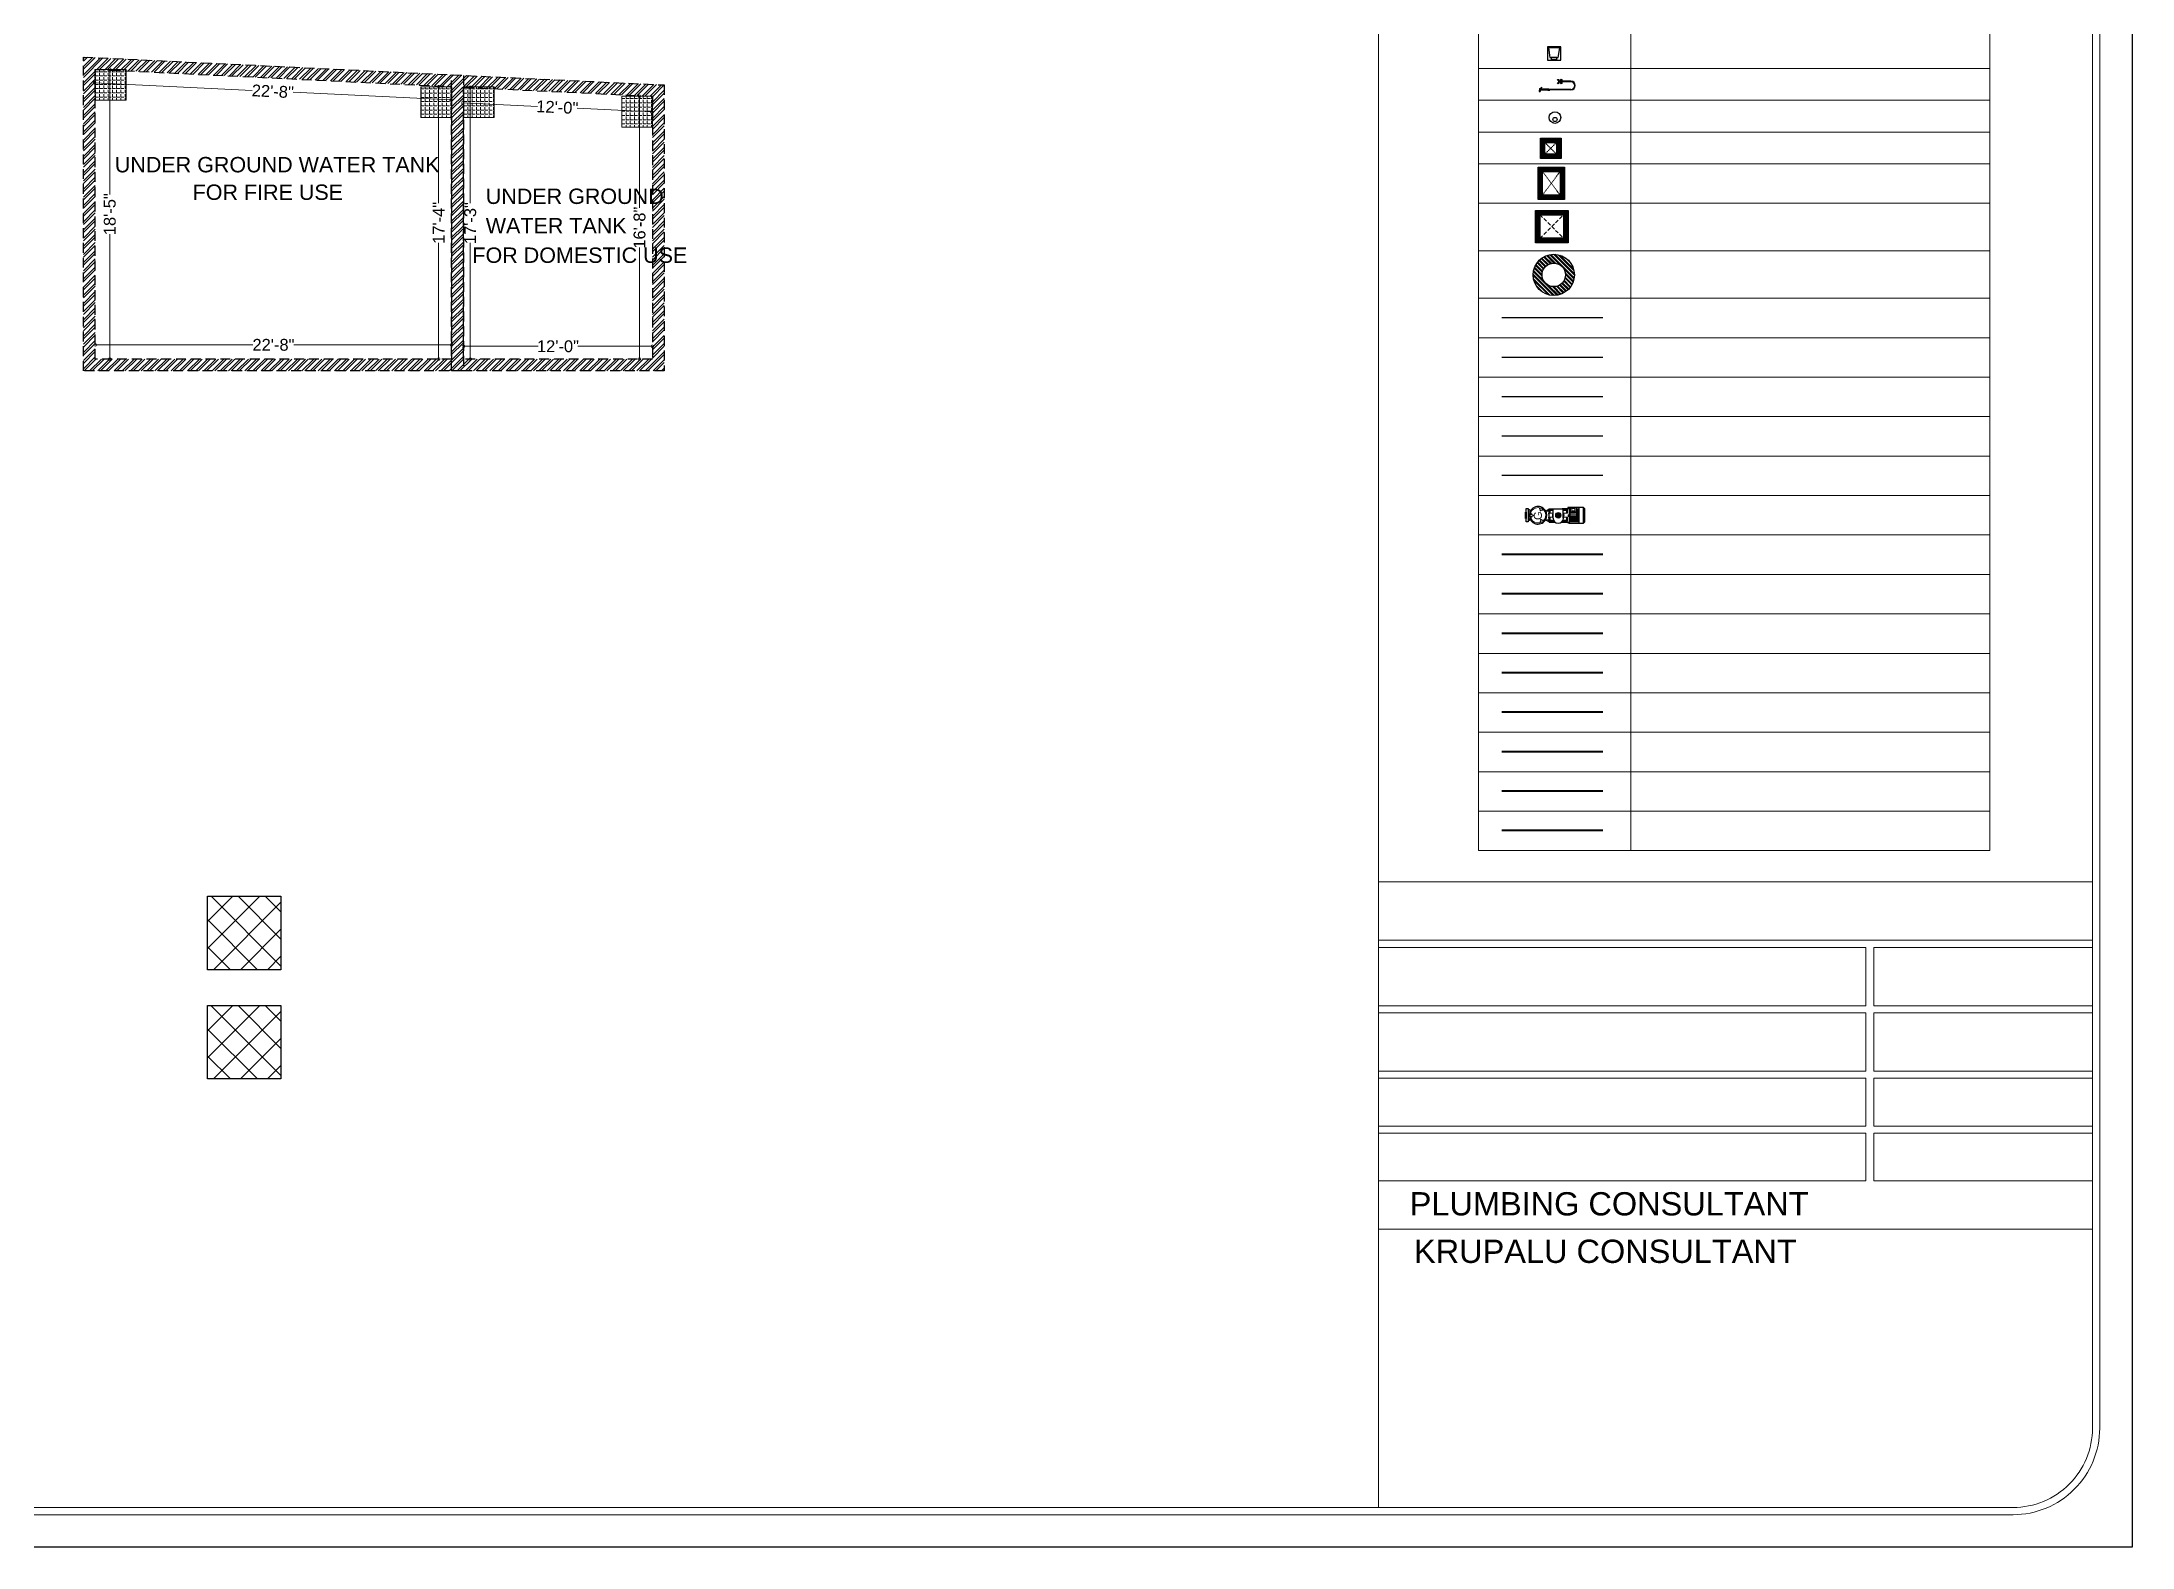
# Model space of a CAD drawing. Header units: inches. Extents: x 1807 to 67852, y 1160 to 20242.
# Drawn here: x 6491 to 8084, y 7793 to 8940 of the extents above; entities that cross this region are included whole.
import ezdxf
from ezdxf.enums import TextEntityAlignment as Align

# ---------------------------------------------------------------- set-up
doc = ezdxf.new("R2010")
doc.units = ezdxf.units.IN
doc.header["$MEASUREMENT"] = 0
doc.header["$PDMODE"] = 35
doc.linetypes.add('DASHED2', pattern=[0.375, 0.25, -0.125])
doc.layers.get('0').update_dxf_attribs({"lineweight": 20})
for name, color, linetype, lineweight in [('0.75 WATER', 192, 'Continuous', 40), ('06DIM', 194, 'Continuous', 15), ('1 WATER', 44, 'Continuous', 40), ('1.5 WATER PIPE', 224, 'Continuous', 40), ('12 R.C.C.', 146, 'FENCELINE1', 30), ('18 R.C.C.', 98, 'FENCELINE1', 30), ('2 WATER PIPE', 225, 'Continuous', 40), ('2.5 WATER PIPE', 4, 'Continuous', 40), ('3 WATER PIPE', 3, 'Continuous', 40), ('4 R.C.C.', 6, 'FENCELINE1', 30), ('4 upvc pip', 5, 'Continuous', 30), ('4WATER PIPE', 36, 'Continuous', 40), ('9 R.C.C.', 15, 'FENCELINE1', 30), ('A-HATCH', 252, 'Continuous', 13), ('Bathing', 3, 'Continuous', 30), ('COLD WATER', 4, 'Continuous', 30), ('DOTTED LINE', 1, 'DASHED2', 30), ('Dummy wall', 8, 'Continuous', 18), ('HATCH', 8, 'Continuous', 0), ('HOT LINE', 1, 'Continuous', 30), ('LEGEND', 7, 'Continuous', 15), ('M.H.', 1, 'Continuous', 30), ('SUNK', 216, 'Continuous', 30), ('SUNK HTACH', 165, 'Continuous', 15), ('WALLS', 7, 'Continuous', 20)]:
    doc.layers.add(name, color=color, linetype=linetype, lineweight=lineweight)
doc.layers.add('1.75', color=106, linetype='Continuous', lineweight=40, true_color=0x006b19)
doc.layers.add('6 R.C.C.', color=56, linetype='FENCELINE1', lineweight=30, true_color=0x707000)
doc.styles.add('Krupalu', font='arial.ttf', dxfattribs={"height": 8})
doc.styles.add('Krupalu 1', font='arial.ttf')
doc.linetypes.add('FENCELINE1', pattern='A,0.25,-0.1,[133,ltypeshp.shx,S=0.1,R=0,X=-0.1,Y=0],-0.1,1', length=1.45)
doc.dimstyles.new('Krupalu', dxfattribs={"dimtxt": 4, "dimasz": 4, "dimexe": 0, "dimexo": 0, "dimgap": 0.09, "dimtad": 0, "dimtoh": 1, "dimdec": 0, "dimzin": 3, "dimdsep": 46, "dimlunit": 4, "dimtxsty": 'Krupalu', "dimblk": 'DOTSMALL', "dimcen": 0, "dimse1": 1, "dimse2": 1, "dimclrd": 256, "dimclre": 256, "dimclrt": 7, "dimadec": 0, "dimazin": 0, "dimtfac": 1, "dimtdec": 0, "dimtofl": 0, "dimtmove": 1, "dimatfit": 0, "dimldrblk": 'OPEN90', "dimfxl": 1, "dimtolj": 1, "dimtzin": 0, "dimlwd": -1, "dimarcsym": 0})

# ---------------------------------------------------------------- blocks, each defined once
blk = doc.blocks.new('MMKKJ')
at = {"layer": 'Bathing'}
for centre, radius in [((30550.07, -6434.31), 1.69), ((30550.07, -6434.87), 0.608)]:
    blk.add_circle(centre, radius, dxfattribs=at)
blk = doc.blocks.new('SDHGFH')
at = {"layer": 'HATCH'}
h = blk.add_hatch(dxfattribs=at)
h.set_pattern_fill('ANSI32', color=256, scale=4, style=0)
h.paths.add_polyline_path([(60723, -3901.4), (60702, -3901.4), (60702, -3922.4), (60723, -3922.4)])
h.paths.add_polyline_path([(60718.5, -3905.9), (60718.5, -3917.9), (60706.5, -3917.9), (60706.5, -3905.9)], flags=16)
at = {"layer": 'HATCH', "linetype": 'DASHED2'}
for p, q in [((60718.5, -3917.9), (60706.5, -3905.9)), ((60706.5, -3917.9), (60718.5, -3905.9))]:
    blk.add_line(p, q, dxfattribs=at)
at = {"layer": 'M.H.'}
for points in [[(60702, -3901.4), (60723, -3901.4), (60723, -3922.4), (60702, -3922.4)], [(60706.5, -3905.9), (60718.5, -3905.9), (60718.5, -3917.9), (60706.5, -3917.9)]]:
    blk.add_lwpolyline(points, close=True, dxfattribs=at)
blk = doc.blocks.new('fuy')
at = {"layer": 'COLD WATER'}
blk.add_hatch(color=256, dxfattribs=at).paths.add_polyline_path([(11218.8, 91113.8, 1), (11218.8, 91116.3, 1)])
for p, q in [((11219.4, 91131.3), (11217.2, 91131.3)), ((11216.6, 91121.3), (11215.5, 91119.5)), ((11216.7, 91128.9), (11215.8, 91130.1)), ((11220.8, 91121.2), (11222.1, 91119.5)), ((11221, 91128.9), (11221.8, 91130.1)), ((11215.3, 91119.5), (11215.3, 91116.5)), ((11215.3, 91119.5), (11222.1, 91119.5)), ((11215.3, 91113.5), (11215.3, 91109.5)), ((11222.1, 91119.5), (11222.1, 91113)), ((11222.1, 91109.5), (11222.1, 91113)), ((11214.7, 91102.6), (11214.7, 91104.5)), ((11214.7, 91104.5), (11222.9, 91104.5)), ((11222.9, 91102.6), (11214.7, 91102.6)), ((11222.9, 91104.5), (11222.9, 91102.6))]:
    blk.add_line(p, q, dxfattribs=at)
for points in [[(11222.2, 91131), (11222.2, 91130.1), (11215.5, 91130.1), (11215.5, 91131)], [(11217.2, 91131), (11217.2, 91131.3), (11220.4, 91131.3), (11220.4, 91131)]]:
    blk.add_lwpolyline(points, close=True, dxfattribs=at)
for points in [[(11214.9, 91109.5), (11214.9, 91110.1), (11215.3, 91110.1)], [(11222.7, 91109.5), (11222.7, 91110.2), (11222.1, 91110.2)], [(11222.9, 91102.6), (11222.2, 91101.8), (11215.4, 91101.8), (11214.7, 91102.6)], [(11222.7, 91104.5), (11222.7, 91109.5), (11214.9, 91109.5), (11214.9, 91104.5)]]:
    blk.add_lwpolyline(points, dxfattribs=at)
blk.add_circle((11218.8, 91115), 1.22, dxfattribs=at)
for start, end in [(163.622, 16.378), (16.378, 163.622)]:
    blk.add_arc((11218.8, 91125.1), 4.4, start, end, dxfattribs=at)
at = {"layer": 'HATCH'}
for p, q in [((11216.6, 91119.8), (11216.6, 91121.3)), ((11217.1, 91129.1), (11217.1, 91130.1)), ((11218.8, 91130.1), (11218.8, 91129.2)), ((11220.6, 91130.1), (11220.6, 91129.1)), ((11220.8, 91119.8), (11220.8, 91121.2)), ((11215.9, 91119.5), (11215.9, 91117.2)), ((11216.4, 91119), (11215.9, 91119.5)), ((11215.9, 91112.9), (11215.9, 91110.4)), ((11216.4, 91110.9), (11215.9, 91110.4)), ((11215.9, 91110.4), (11217.9, 91110.4)), ((11216.4, 91117.4), (11216.4, 91119)), ((11216.4, 91119), (11217.9, 91119)), ((11216.4, 91112.6), (11216.4, 91110.9)), ((11216.4, 91110.9), (11217.9, 91110.9)), ((11217.9, 91119.5), (11217.9, 91117.8)), ((11217.9, 91110.4), (11217.9, 91112.3)), ((11219.8, 91119.5), (11219.8, 91117.8)), ((11221.2, 91119), (11219.8, 91119)), ((11219.8, 91110.4), (11219.8, 91112.3)), ((11221.2, 91110.9), (11219.8, 91110.9)), ((11221.7, 91110.4), (11219.8, 91110.4)), ((11221.2, 91119), (11221.7, 91119.5)), ((11221.2, 91117.6), (11221.2, 91119)), ((11221.2, 91112.5), (11221.2, 91110.9)), ((11221.2, 91110.9), (11221.7, 91110.4)), ((11221.7, 91112.5), (11221.7, 91110.4)), ((11215.5, 91109.5), (11215.5, 91104.5)), ((11216, 91109.5), (11216, 91104.5)), ((11216.5, 91109.5), (11216.5, 91104.5)), ((11217, 91109.5), (11217, 91104.5)), ((11217.5, 91109.5), (11217.5, 91104.5)), ((11218, 91109.5), (11218, 91104.5)), ((11218.5, 91109.5), (11218.5, 91104.5)), ((11219, 91109.5), (11219, 91109)), ((11219, 91105.8), (11219, 91104.5)), ((11219.3, 91109), (11219.3, 91105.8)), ((11219.5, 91109.5), (11219.5, 91109)), ((11219.5, 91105.8), (11219.5, 91104.5)), ((11220, 91109.5), (11220, 91109)), ((11220.6, 91108.4), (11220, 91108.5)), ((11220.6, 91106.5), (11220, 91106.5)), ((11220, 91105.8), (11220, 91104.5)), ((11220.5, 91109.5), (11220.5, 91109)), ((11220.5, 91105.8), (11220.5, 91104.5)), ((11221, 91109.5), (11221, 91109)), ((11221, 91105.8), (11221, 91104.5)), ((11221.5, 91109.5), (11221.5, 91109)), ((11221.5, 91105.8), (11221.5, 91104.5)), ((11222, 91109.5), (11222, 91109)), ((11222, 91105.8), (11222, 91104.5))]:
    blk.add_line(p, q, dxfattribs=at)
for points in [[(11215.4, 91123.9, -0.312452), (11215.4, 91124, -0.02483), (11215.5, 91124.1, -0.312452), (11215.6, 91124, 0.242394), (11216.6, 91123.8, -0.312452), (11216.7, 91123.7, -0.02483), (11216.7, 91123.7, -0.312452), (11216.7, 91123.6, 0.242394), (11216.4, 91122.5, -0.312452), (11216.4, 91122.4, -0.02483), (11216.3, 91122.4, -0.312452), (11216.3, 91122.4, 0.242394), (11215.2, 91122.7, -0.312452), (11215.1, 91122.7, -0.02483), (11215.1, 91122.8, -0.312452), (11215.1, 91122.9, 0.242394)], [(11219.6, 91128.6, -0.312452), (11219.6, 91128.6, -0.02483), (11219.6, 91128.5, -0.312452), (11219.6, 91128.4, 0.242394), (11218.8, 91127.6, -0.312452), (11218.7, 91127.6, -0.02483), (11218.6, 91127.6, -0.312452), (11218.6, 91127.6, 0.242394), (11217.8, 91128.4, -0.312452), (11217.8, 91128.5, -0.02483), (11217.8, 91128.6, -0.312452), (11217.8, 91128.6, 0.242394), (11218.6, 91129.4, -0.312452), (11218.7, 91129.4, -0.02483), (11218.7, 91129.4, -0.312452), (11218.8, 91129.4, 0.242394)], [(11221.5, 91122.7, -0.312452), (11221.4, 91122.7, -0.02483), (11221.4, 91122.7, -0.312452), (11221.3, 91122.8, 0.242394), (11221.1, 91123.9, -0.312452), (11221, 91123.9, -0.02483), (11221.1, 91124, -0.312452), (11221.2, 91124, 0.242394), (11222.2, 91124.3, -0.312452), (11222.3, 91124.3, -0.02483), (11222.4, 91124.3, -0.312452), (11222.4, 91124.2, 0.242394), (11222.7, 91123.1, -0.312452), (11222.7, 91123.1, -0.02483), (11222.7, 91123, -0.312452), (11222.6, 91123, 0.242394)]]:
    blk.add_lwpolyline(points, format="xyb", close=True, dxfattribs=at)
for points in [[(11216.6, 91119.5), (11216.6, 91119.8), (11216, 91119.8), (11216, 91119.5)], [(11217.9, 91119.5), (11217.9, 91119.8), (11217.3, 91119.8), (11217.3, 91119.5)], [(11219.9, 91119.5), (11219.9, 91119.8), (11219.3, 91119.8), (11219.3, 91119.5)], [(11220.8, 91119.5), (11220.8, 91119.8), (11221.4, 91119.8), (11221.4, 91119.5)], [(11222.7, 91109), (11222.7, 91105.8), (11218.5, 91105.8), (11218.5, 91109)], [(11222.2, 91108.2), (11222.2, 91106.7), (11221.1, 91106.7), (11221.1, 91108.2)]]:
    blk.add_lwpolyline(points, close=True, dxfattribs=at)
for points in [[(11219.1, 91109.5), (11219.1, 91110.1), (11218.2, 91110.1), (11218.2, 91109.5)], [(11221.7, 91119.5), (11221.7, 91117.6)], [(11220.9, 91108.8), (11220.4, 91108.8), (11220, 91108.5), (11220, 91106.5), (11220.3, 91106.1), (11220.9, 91106.1)], [(11222.7, 91108.4), (11222.2, 91108.8), (11220.9, 91108.8), (11220.6, 91108.4), (11220.6, 91106.5), (11220.9, 91106.1), (11222.3, 91106.1), (11222.7, 91106.5)]]:
    blk.add_lwpolyline(points, dxfattribs=at)
at = {"layer": 'HATCH', "ltscale": 0.5}
blk.add_circle((11218.8, 91115), 1.42, dxfattribs=at)
at = {"layer": 'HATCH'}
for centre, radius, start, end in [((11218.8, 91125.1), 3.84, 98.3877, 206.3338), ((11218.8, 91125.1), 3.84, 218.9714, 326.3338), ((11218.8, 91125.1), 3.84, 18.8429, 85.7501), ((11218.8, 91125.1), 3.84, 338.9714, 18.8429), ((11218.8, 91115), 2.88, 63.9382, 116.0618), ((11218.8, 91115), 2.88, 243.9382, 296.0618)]:
    blk.add_arc(centre, radius, start, end, dxfattribs=at)
at = {"layer": 'HOT LINE'}
for p, q in [((11217.4, 91117.6), (11221.8, 91117.6)), ((11217.4, 91112.5), (11221.8, 91112.5)), ((11221.8, 91112.5), (11221.8, 91117.6))]:
    blk.add_line(p, q, dxfattribs=at)
blk.add_arc((11217.4, 91115), 2.58, 90, 270, dxfattribs=at)
at = {"layer": 'LEGEND', "style": 'Krupalu 1'}
blk.add_text('G', height=4, dxfattribs=at).set_placement((11218.6, 91123.2), align=Align.CENTER)
blk = doc.blocks.new('GDFHJHUKU')
at = {"layer": 'HATCH'}
h = blk.add_hatch(dxfattribs=at)
h.set_pattern_fill('ANSI32', color=256, scale=4, style=0)
h.paths.add_polyline_path([(60715.7, -3842.5), (60688.7, -3842.5), (60688.7, -3875.5), (60715.7, -3875.5)])
h.paths.add_polyline_path([(60711.2, -3871), (60693.2, -3871), (60693.2, -3847), (60711.2, -3847)], flags=16)
at = {"layer": 'HATCH', "linetype": 'DASHED2', "ltscale": 3}
for p, q in [((60693.2, -3847), (60711.2, -3871)), ((60693.2, -3871), (60711.2, -3847))]:
    blk.add_line(p, q, dxfattribs=at)
at = {"layer": 'M.H.'}
for points in [[(60688.7, -3842.5), (60715.7, -3842.5), (60715.7, -3875.5), (60688.7, -3875.5)], [(60693.2, -3847), (60711.2, -3847), (60711.2, -3871), (60693.2, -3871)]]:
    blk.add_lwpolyline(points, close=True, dxfattribs=at)
blk = doc.blocks.new('ASDFDSF')
at = {"layer": 'HATCH'}
h = blk.add_hatch(dxfattribs=at)
h.set_pattern_fill('ANSI32', color=256, scale=4, style=0)
h.paths.add_polyline_path([(60739.9, -3794.5), (60706.9, -3794.5), (60706.9, -3827.5), (60739.9, -3827.5)])
h.paths.add_polyline_path([(60735.4, -3799), (60735.4, -3823), (60711.4, -3823), (60711.4, -3799)], flags=16)
at = {"layer": 'HATCH', "linetype": 'DASHED2', "ltscale": 15}
for p, q in [((60711.4, -3799), (60735.4, -3823)), ((60711.4, -3823), (60735.4, -3799))]:
    blk.add_line(p, q, dxfattribs=at)
at = {"layer": 'M.H.'}
for points in [[(60706.9, -3794.5), (60739.9, -3794.5), (60739.9, -3827.5), (60706.9, -3827.5)], [(60711.4, -3799), (60735.4, -3799), (60735.4, -3823), (60711.4, -3823)]]:
    blk.add_lwpolyline(points, close=True, dxfattribs=at)
blk = doc.blocks.new('DFGHERA')
at = {"layer": 'HATCH'}
h = blk.add_hatch(dxfattribs=at)
h.set_pattern_fill('ANSI32', color=256, scale=8, angle=90, style=0)
h.paths.add_polyline_path([(60596.9, -3942.1, 1), (60638.9, -3942.1, 1)])
h.paths.add_polyline_path([(60629.9, -3942.1, 1), (60605.9, -3942.1, 1)], flags=16)
at = {"layer": 'M.H.'}
for radius in [21, 12]:
    blk.add_circle((60617.9, -3942.1), radius, dxfattribs=at)
blk = doc.blocks.new('JGHVB')
at = {"layer": 'Bathing'}
for p, q in [((30486.14, -6376.03), (30485.23, -6375.86)), ((30486.21, -6375.68), (30485.3, -6375.51)), ((30485.7, -6377.86), (30485.7, -6375.95)), ((30486.05, -6376.67), (30485.71, -6376.67)), ((30486.05, -6377.86), (30486.05, -6376.02)), ((30486.2, -6375.99), (30486.67, -6376.47)), ((30486.24, -6375.83), (30486.73, -6376.41)), ((30486.05, -6377.86), (30485.7, -6377.86)), ((30485.7, -6378.67), (30485.7, -6377.9)), ((30486.05, -6377.9), (30485.7, -6377.9)), ((30485.72, -6377.9), (30485.72, -6377.86)), ((30486, -6378.87), (30485.74, -6378.87)), ((30485.74, -6378.87), (30485.74, -6379.27)), ((30486, -6379.27), (30485.74, -6379.27)), ((30485.78, -6386.66, -7.68), (30485.78, -6379.27)), ((30485.98, -6386.66, -7.68), (30485.98, -6379.27)), ((30486, -6378.87), (30486, -6379.27)), ((30486.03, -6377.9), (30486.03, -6377.86)), ((30486.05, -6378.67), (30486.05, -6377.9)), ((30488.47, -6382.84), (30488.25, -6383.06)), ((30488.26, -6382.37), (30488.47, -6382.59)), ((30488.39, -6382.23), (30488.61, -6382.45)), ((30488.61, -6382.98), (30488.39, -6383.2)), ((30488.52, -6383.31), (30488.52, -6383.57)), ((30488.52, -6383.31), (30488.61, -6383.31)), ((30488.52, -6383.57), (30488.69, -6383.57, 0)), ((30488.61, -6382.98), (30488.61, -6383.48)), ((30488.87, -6383.48), (30488.61, -6383.48)), ((30488.64, -6386.66, -3.21), (30488.64, -6383.57, 0)), ((30488.64, -6386.66, -3.21), (30488.64, -6383.57, 0)), ((30488.64, -6386.66, -3.8), (30488.64, -6383.61, -0.62)), ((30488.95, -6383.57), (30488.69, -6383.57, 0)), ((30488.84, -6386.66, -3.21), (30488.84, -6383.57, 0)), ((30488.84, -6386.66, -3.21), (30488.84, -6383.57, 0)), ((30488.84, -6386.66, -3.8), (30488.84, -6383.61, -0.62)), ((30489.08, -6382.23), (30488.86, -6382.45)), ((30488.87, -6382.98), (30489.08, -6383.2)), ((30488.87, -6382.98), (30488.87, -6383.48)), ((30488.95, -6383.31), (30488.87, -6383.31)), ((30488.95, -6383.31), (30488.95, -6383.57)), ((30489.22, -6382.37), (30489, -6382.59)), ((30489, -6382.84), (30489.22, -6383.06))]:
    blk.add_line(p, q, dxfattribs=at)
for centre, radius in [((30488.19, -6382.17), 0.212), ((30488.19, -6383.26), 0.212), ((30488.74, -6382.72), 0.295), ((30488.74, -6382.72), 0.197), ((30489.28, -6382.17), 0.212), ((30489.29, -6383.26), 0.212)]:
    blk.add_circle(centre, radius, dxfattribs=at)
for centre, radius, start, end in [((30486.71, -6376.45), 0.0415, 210.38984, 54.06161), ((30486.55, -6378.58), 0.857, 181.59502, 199.5098), ((30485.2, -6378.58), 0.857, 340.4902, 358.40498), ((30487.31, -6386.65, -7.68), 1.53, 180.35372, 359.64628), ((30487.31, -6386.65, -7.68), 1.33, 180.35372, 359.64628)]:
    blk.add_arc(centre, radius, start, end, dxfattribs=at)
at = {"layer": 'Bathing', "extrusion": (0, 0, -1)}
blk.add_ellipse((30485.26, -6375.68), major_axis=(-0.034, -0.175), ratio=0.332332, dxfattribs=at)
blk.add_ellipse((30486.18, -6375.86), major_axis=(-0.034, -0.175), ratio=0.332332, start_param=3.141593, end_param=6.283185, dxfattribs=at)
blk = doc.blocks.new('XDGHFT')
at = {"layer": 'Bathing'}
for points in [[(89073.45, -117352.36), (89076.68, -117352.36), (89076.68, -117355.59), (89073.45, -117355.59)], [(89073.7, -117352.61), (89076.43, -117352.61), (89076.09, -117354.94), (89074.11, -117354.94)], [(89074.41, -117354.94), (89075.79, -117354.94), (89075.79, -117355.45), (89074.41, -117355.45)]]:
    blk.add_lwpolyline(points, close=True, dxfattribs=at)
blk = doc.blocks.new('_DotSmall')
at = {"color": 0, "linetype": 'ByBlock', "const_width": 0.5}
blk.add_lwpolyline([(-0.0625, 0, 1), (0.0625, 0, 1)], format="xyb", close=True, dxfattribs=at)
blk = doc.blocks.new('*D66')
at = {"layer": '06DIM'}
for p, q in [((6531.4, 8909.1), (6651.6, 8903.3)), ((6803, 8896), (6682.8, 8901.8))]:
    blk.add_line(p, q, dxfattribs=at)
at = {"layer": 'Defpoints', "color": 0}
for p in [(6531.9, 8919.3), (6803.5, 8906.1), (6803, 8896)]:
    blk.add_point(p, dxfattribs=at)
at = {"layer": '06DIM', "xscale": 4, "yscale": 4, "zscale": 4}
for p, rotation in [((6531.4, 8909.1), 177.2358828341839), ((6803, 8896), 357.2358828341839)]:
    blk.add_blockref('_DotSmall', p, dxfattribs=dict(at, rotation=rotation))
at = {"layer": '06DIM', "color": 7, "insert": (6667.2, 8902.5), "char_height": 4, "attachment_point": 5, "rotation": 357.2359, "style": 'Krupalu'}
blk.add_mtext('\\A1;\\H2.25x;22\'-8"', dxfattribs=at)
blk = doc.blocks.new('_Open90')
at = {"color": 0, "linetype": 'ByBlock', "lineweight": -2}
for p, q in [((0, 0), (-1, 0)), ((-0.5, 0.5), (0, 0)), ((0, 0), (-0.5, -0.5))]:
    blk.add_line(p, q, dxfattribs=at)
blk = doc.blocks.new('*D67')
at = {"layer": '06DIM'}
for p, q in [((6543, 8919.3), (6543, 8824)), ((6543, 8698.5), (6543, 8793.7))]:
    blk.add_line(p, q, dxfattribs=at)
at = {"layer": 'Defpoints', "color": 0}
for p in [(6531.9, 8919.3), (6531.9, 8698.5), (6543, 8698.5)]:
    blk.add_point(p, dxfattribs=at)
at = {"layer": '06DIM', "xscale": 4, "yscale": 4, "zscale": 4}
for p, rotation in [((6543, 8919.3), 90), ((6543, 8698.5), 270)]:
    blk.add_blockref('_DotSmall', p, dxfattribs=dict(at, rotation=rotation))
at = {"layer": '06DIM', "color": 7, "insert": (6543, 8808.9), "char_height": 4, "attachment_point": 5, "rotation": 90, "style": 'Krupalu'}
blk.add_mtext('\\A1;\\H2.25x;18\'-5"', dxfattribs=at)
blk = doc.blocks.new('*D68')
at = {"layer": '06DIM'}
for p, q in [((6793.6, 8906.1), (6793.6, 8817.4)), ((6793.6, 8698.5), (6793.6, 8787.2))]:
    blk.add_line(p, q, dxfattribs=at)
at = {"layer": 'Defpoints', "color": 0}
for p in [(6803.5, 8906.1), (6793.6, 8698.5), (6803.5, 8698.5)]:
    blk.add_point(p, dxfattribs=at)
at = {"layer": '06DIM', "xscale": 4, "yscale": 4, "zscale": 4}
for p, rotation in [((6793.6, 8906.1), 90), ((6793.6, 8698.5), 270)]:
    blk.add_blockref('_DotSmall', p, dxfattribs=dict(at, rotation=rotation))
at = {"layer": '06DIM', "color": 7, "insert": (6793.6, 8802.3), "char_height": 4, "attachment_point": 5, "rotation": 90, "style": 'Krupalu'}
blk.add_mtext('\\A1;\\H2.25x;17\'-4"', dxfattribs=at)
blk = doc.blocks.new('*D69')
at = {"layer": '06DIM'}
for p, q in [((6531.9, 8709.3), (6652.1, 8709.3)), ((6803.5, 8709.3), (6683.3, 8709.3))]:
    blk.add_line(p, q, dxfattribs=at)
at = {"layer": 'Defpoints', "color": 0}
for p in [(6531.9, 8709.3), (6531.9, 8698.5), (6803.5, 8698.5)]:
    blk.add_point(p, dxfattribs=at)
at = {"layer": '06DIM', "xscale": 4, "yscale": 4, "zscale": 4, "rotation": 180}
blk.add_blockref('_DotSmall', (6531.9, 8709.3), dxfattribs=at)
at = {"layer": '06DIM', "xscale": 4, "yscale": 4, "zscale": 4}
blk.add_blockref('_DotSmall', (6803.5, 8709.3), dxfattribs=at)
at = {"layer": '06DIM', "color": 7, "insert": (6667.7, 8709.3), "char_height": 4, "attachment_point": 5, "style": 'Krupalu'}
blk.add_mtext('\\A1;\\H2.25x;22\'-8"', dxfattribs=at)
blk = doc.blocks.new('*D70')
at = {"layer": '06DIM'}
for p, q in [((6812, 8893.8), (6868.9, 8891.1)), ((6956, 8886.9), (6899.1, 8889.7))]:
    blk.add_line(p, q, dxfattribs=at)
at = {"layer": 'Defpoints', "color": 0}
for p in [(6812.5, 8905.7), (6956.5, 8898.8), (6956, 8886.9)]:
    blk.add_point(p, dxfattribs=at)
at = {"layer": '06DIM', "xscale": 4, "yscale": 4, "zscale": 4}
for p, rotation in [((6812, 8893.8), 177.2486054709534), ((6956, 8886.9), 357.2486054709534)]:
    blk.add_blockref('_DotSmall', p, dxfattribs=dict(at, rotation=rotation))
at = {"layer": '06DIM', "color": 7, "insert": (6884, 8890.4), "char_height": 4, "attachment_point": 5, "rotation": 357.2486, "style": 'Krupalu'}
blk.add_mtext('\\A1;\\H2.25x;12\'-0"', dxfattribs=at)
blk = doc.blocks.new('*D71')
at = {"layer": '06DIM'}
for p, q in [((6946.7, 8898.8), (6946.7, 8813.8)), ((6946.7, 8698.5), (6946.7, 8783.5))]:
    blk.add_line(p, q, dxfattribs=at)
at = {"layer": 'Defpoints', "color": 0}
for p in [(6956.5, 8898.8), (6946.7, 8698.5), (6956.5, 8698.5)]:
    blk.add_point(p, dxfattribs=at)
at = {"layer": '06DIM', "xscale": 4, "yscale": 4, "zscale": 4}
for p, rotation in [((6946.7, 8898.8), 90), ((6946.7, 8698.5), 270)]:
    blk.add_blockref('_DotSmall', p, dxfattribs=dict(at, rotation=rotation))
at = {"layer": '06DIM', "color": 7, "insert": (6946.7, 8798.6), "char_height": 4, "attachment_point": 5, "rotation": 90, "style": 'Krupalu'}
blk.add_mtext('\\A1;\\H2.25x;16\'-8"', dxfattribs=at)
blk = doc.blocks.new('*D72')
at = {"layer": '06DIM'}
for p, q in [((6817.7, 8905.7), (6817.7, 8817.2)), ((6817.7, 8698.5), (6817.7, 8787))]:
    blk.add_line(p, q, dxfattribs=at)
at = {"layer": 'Defpoints', "color": 0}
for p in [(6812.5, 8905.7), (6812.5, 8698.5), (6817.7, 8698.5)]:
    blk.add_point(p, dxfattribs=at)
at = {"layer": '06DIM', "xscale": 4, "yscale": 4, "zscale": 4}
for p, rotation in [((6817.7, 8905.7), 90), ((6817.7, 8698.5), 270)]:
    blk.add_blockref('_DotSmall', p, dxfattribs=dict(at, rotation=rotation))
at = {"layer": '06DIM', "color": 7, "insert": (6817.7, 8802.1), "char_height": 4, "attachment_point": 5, "rotation": 90, "style": 'Krupalu'}
blk.add_mtext('\\A1;\\H2.25x;17\'-3"', dxfattribs=at)
blk = doc.blocks.new('*D73')
at = {"layer": '06DIM'}
for p, q in [((6812.5, 8708.2), (6869.4, 8708.2)), ((6956.5, 8708.2), (6899.7, 8708.2))]:
    blk.add_line(p, q, dxfattribs=at)
at = {"layer": 'Defpoints', "color": 0}
for p in [(6812.5, 8698.5), (6956.5, 8708.2), (6956.5, 8698.5)]:
    blk.add_point(p, dxfattribs=at)
at = {"layer": '06DIM', "xscale": 4, "yscale": 4, "zscale": 4, "rotation": 180}
blk.add_blockref('_DotSmall', (6812.5, 8708.2), dxfattribs=at)
at = {"layer": '06DIM', "xscale": 4, "yscale": 4, "zscale": 4}
blk.add_blockref('_DotSmall', (6956.5, 8708.2), dxfattribs=at)
at = {"layer": '06DIM', "color": 7, "insert": (6884.5, 8708.2), "char_height": 4, "attachment_point": 5, "style": 'Krupalu'}
blk.add_mtext('\\A1;\\H2.25x;12\'-0"', dxfattribs=at)
blk = doc.blocks.new('SERFSD')
at = {"layer": 'Dummy wall', "ltscale": 0.1}
h = blk.add_hatch(dxfattribs=at)
h.set_pattern_fill('ANSI32', color=256, scale=11.73913, style=0)
h.set_pattern_definition([(45, (-16.233, 14690.3296), (-3.112807, 3.112807), []), (45, (-14.1576, 14690.3296), (-3.112807, 3.112807), [])])
h.paths.add_polyline_path([(6522.9, 8928.7), (6812.5, 8914.7), (6803.5, 8915.1), (6803.5, 8906.1), (6531.9, 8919.3), (6531.9, 8698.5), (6803.5, 8698.5), (6803.5, 8689.5), (6522.9, 8689.5)])
h.paths.add_polyline_path([(6812.5, 8914.7), (6965.5, 8907.4), (6965.5, 8689.5), (6812.5, 8689.5), (6812.5, 8698.5), (6956.5, 8698.5), (6956.5, 8898.8), (6812.5, 8905.7)])
h.paths.add_polyline_path([(6812.5, 8914.7), (6803.5, 8915.1), (6803.5, 8906.1), (6803.5, 8698.5), (6803.5, 8689.5), (6812.5, 8689.5), (6812.5, 8698.5), (6812.5, 8905.7), (6812.5, 8914.7)])
at = {"layer": 'HATCH', "ltscale": 0.1}
h = blk.add_hatch(dxfattribs=at)
h.set_pattern_fill('ANGLE', color=256, scale=11.73913, style=0)
h.set_pattern_definition([(0, (4662.8498, 4094.4816), (0, 3.2282609), [2.347826, -0.8804348]), (90, (4662.8498, 4094.4816), (-3.2282609, 0), [2.347826, -0.8804348])])
h.paths.add_polyline_path([(6531.9, 8919.3), (6555.4, 8919.3), (6555.4, 8895.8), (6531.9, 8895.8)])
h = blk.add_hatch(dxfattribs=at)
h.set_pattern_fill('ANGLE', color=256, scale=11.73913, style=0)
h.set_pattern_definition([(0, (4911.03, 4081.366), (0, 3.2282609), [2.347826, -0.8804348]), (90, (4911.03, 4081.366), (-3.2282609, 0), [2.347826, -0.8804348])])
h.paths.add_polyline_path([(6780.1, 8906.1), (6803.5, 8906.1), (6803.5, 8882.7), (6780.1, 8882.7)])
h = blk.add_hatch(dxfattribs=at)
h.set_pattern_fill('ANGLE', color=256, scale=11.73913, style=0)
h.set_pattern_definition([(0, (4943.5083, 4081.366), (0, 3.2282609), [2.347826, -0.8804348]), (90, (4943.5083, 4081.366), (-3.2282609, 0), [2.347826, -0.8804348])])
h.paths.add_polyline_path([(6812.5, 8906.1), (6836, 8906.1), (6836, 8882.7), (6812.5, 8882.7)])
h = blk.add_hatch(dxfattribs=at)
h.set_pattern_fill('ANGLE', color=256, scale=11.73913, style=0)
h.set_pattern_definition([(0, (5064.03, 4074.011), (0, 3.2282609), [2.347826, -0.8804348]), (90, (5064.03, 4074.011), (-3.2282609, 0), [2.347826, -0.8804348])])
h.paths.add_polyline_path([(6933.1, 8898.8), (6956.5, 8898.8), (6956.5, 8875.3), (6933.1, 8875.3)])
at = {"ltscale": 0.1}
for points in [[(6531.9, 8919.3), (6555.4, 8919.3), (6555.4, 8895.8), (6531.9, 8895.8)], [(6780.1, 8906.1), (6803.5, 8906.1), (6803.5, 8882.7), (6780.1, 8882.7)], [(6812.5, 8906.1), (6836, 8906.1), (6836, 8882.7), (6812.5, 8882.7)], [(6933.1, 8898.8), (6956.5, 8898.8), (6956.5, 8875.3), (6933.1, 8875.3)]]:
    blk.add_lwpolyline(points, close=True, dxfattribs=at)
at = {"layer": 'DOTTED LINE', "ltscale": 30}
for points in [[(6522.9, 8928.7), (6812.5, 8914.7), (6812.5, 8689.5), (6522.9, 8689.5)], [(6531.9, 8919.3), (6803.5, 8906.1), (6803.5, 8698.5), (6531.9, 8698.5)], [(6803.5, 8915.1), (6965.5, 8907.4), (6965.5, 8689.5), (6803.5, 8689.5)], [(6812.5, 8905.7), (6956.5, 8898.8), (6956.5, 8698.5), (6812.5, 8698.5)]]:
    blk.add_lwpolyline(points, close=True, dxfattribs=at)
at = {"layer": 'LEGEND', "style": 'Krupalu 1'}
for s, height, p in [('UNDER GROUND WATER TANK', 11.724, (6546.8, 8840.8)), ('FOR FIRE USE', 11.724, (6606.1, 8819.8)), ('UNDER GROUND', 11.724, (6829.5, 8816.7)), ('WATER TANK', 11.72, (6829.5, 8794.3)), ('FOR DOMESTIC USE', 11.724, (6819.3, 8771.8))]:
    blk.add_text(s, height=height, dxfattribs=at).set_placement(p)
at = {"layer": '06DIM'}
for p1, p2, distance, picture, middle in [((6531.9, 8919.3), (6803.5, 8906.1), -10.2, '*D66', (6667.2, 8902.5)), ((6531.9, 8919.3), (6531.9, 8698.5), 11.1, '*D67', (6543, 8808.9)), ((6803.5, 8906.1), (6803.5, 8698.5), -10, '*D68', (6793.6, 8802.3)), ((6812.5, 8905.7), (6956.5, 8898.8), -11.9, '*D70', (6884, 8890.4)), ((6812.5, 8905.7), (6812.5, 8698.5), 5.2, '*D72', (6817.7, 8802.1)), ((6956.5, 8898.8), (6956.5, 8698.5), -9.9, '*D71', (6946.7, 8798.6)), ((6803.5, 8698.5), (6531.9, 8698.5), -10.8, '*D69', (6667.7, 8709.3)), ((6812.5, 8698.5), (6956.5, 8698.5), 9.8, '*D73', (6884.5, 8708.2))]:
    dim = blk.add_aligned_dim(p1=p1, p2=p2, distance=distance, text='\\H2.25x;<>', dimstyle='Krupalu', override={"dimtxsty": 'Krupalu'}, dxfattribs=at)
    dim.commit()
    dim.dimension.update_dxf_attribs({"geometry": picture, "text_midpoint": middle})

msp = doc.modelspace()

# ---------------------------------------------------------------- hatches: boundary and pattern name
at = {"layer": 'SUNK HTACH', "ltscale": 10}
h = msp.add_hatch(dxfattribs=at)
h.set_pattern_fill('ANSI37', color=256, scale=116.64, style=0)
h.set_pattern_definition([(45, (-1433.733, -104712.57), (-10.3096169, 10.3096169), []), (135, (-1433.733, -104712.57), (-10.3096169, -10.3096169), [])])
h.paths.add_polyline_path([(6617.4, 8289.1), (6673.4, 8289.1), (6673.4, 8233.1), (6617.4, 8233.1)])
h = msp.add_hatch(dxfattribs=at)
h.set_pattern_fill('ANSI37', color=1, scale=116.64, style=0)
h.set_pattern_definition([(45, (-1433.733, -104795.906), (-10.3096169, 10.3096169), []), (135, (-1433.733, -104795.906), (-10.3096169, -10.3096169), [])])
h.paths.add_polyline_path([(6617.4, 8205.8), (6673.4, 8205.8), (6673.4, 8149.8), (6617.4, 8149.8)])

# ---------------------------------------------------------------- linework, layer by layer
at = {"layer": '0.75 WATER', "ltscale": 10}
msp.add_line((7680.8, 8339.1, -5.3), (7603.7, 8339.1, -5.3), dxfattribs=at)
at = {"layer": '1 WATER', "ltscale": 10}
msp.add_line((7680.8, 8369.2, -5.3), (7603.7, 8369.2, -5.3), dxfattribs=at)
at = {"layer": '1.5 WATER PIPE', "ltscale": 10}
msp.add_line((7680.8, 8429.3, -5.3), (7603.7, 8429.3, -5.3), dxfattribs=at)
at = {"layer": '1.75', "ltscale": 10}
msp.add_line((7680.8, 8399.2, -5.3), (7603.7, 8399.2, -5.3), dxfattribs=at)
at = {"layer": '12 R.C.C.', "ltscale": 5}
msp.add_line((7680.8, 8699.8, -5.3), (7603.7, 8699.8, -5.3), dxfattribs=at)
at = {"layer": '18 R.C.C.', "ltscale": 5}
msp.add_line((7680.8, 8729.9, -5.3), (7603.7, 8729.9, -5.3), dxfattribs=at)
at = {"layer": '2 WATER PIPE', "ltscale": 10}
msp.add_line((7680.8, 8459.4, -5.3), (7603.7, 8459.4, -5.3), dxfattribs=at)
at = {"layer": '2.5 WATER PIPE', "ltscale": 10}
msp.add_line((7680.8, 8489.4, -5.3), (7603.7, 8489.4, -5.3), dxfattribs=at)
at = {"layer": '3 WATER PIPE', "ltscale": 10}
msp.add_line((7680.8, 8519.5, -5.3), (7603.7, 8519.5, -5.3), dxfattribs=at)
at = {"layer": '4 R.C.C.', "ltscale": 5}
msp.add_line((7680.8, 8609.7, -5.3), (7603.7, 8609.7, -5.3), dxfattribs=at)
at = {"layer": '4 upvc pip'}
msp.add_lwpolyline([(4888.8, 10052.2), (8084.2, 10052.2), (8084.2, 7792.9), (4888.8, 7792.9)], close=True, dxfattribs=at)
at = {"layer": '4WATER PIPE', "ltscale": 10}
msp.add_line((7680.8, 8549.5, -5.3), (7603.7, 8549.5, -5.3), dxfattribs=at)
at = {"layer": '6 R.C.C.', "ltscale": 5}
msp.add_line((7680.8, 8639.7, -5.3), (7603.7, 8639.7, -5.3), dxfattribs=at)
at = {"layer": '9 R.C.C.', "ltscale": 5}
msp.add_line((7680.8, 8669.8, -5.3), (7603.7, 8669.8, -5.3), dxfattribs=at)
at = {"layer": 'A-HATCH'}
msp.add_line((7509.7, 7823.2), (7509.7, 10022), dxfattribs=at)
for points in [[(7997.5, 10027.5), (4970.2, 10027.5, 0.414214), (4913.6, 9970.9), (4913.6, 7879.6, 0.414214), (4975.5, 7817.7), (7993.4, 7817.7, 0.414214), (8059.4, 7883.7), (8059.4, 9965.6, 0.414214)], [(7997.5, 10022), (4970.2, 10022, 0.414214), (4919.1, 9970.9), (4919.1, 7879.6, 0.414214), (4975.5, 7823.2), (7993.4, 7823.2, 0.414214), (8053.9, 7883.7), (8053.9, 9965.6, 0.414214)]]:
    msp.add_lwpolyline(points, format="xyb", close=True, dxfattribs=at)
at = {"layer": 'HATCH', "ltscale": 10}
for p, q in [((7509.7, 7823.2), (7509.7, 8072.1)), ((8053.9, 8072.1), (8053.9, 7901.6)), ((7974.7, 7823.2), (7509.7, 7823.2))]:
    msp.add_line(p, q, dxfattribs=at)
at = {"layer": 'HATCH', "ltscale": 40}
msp.add_line((7509.7, 8035.3), (8053.9, 8035.3), dxfattribs=at)
at = {"layer": 'HATCH', "ltscale": 10}
for points in [[(7509.7, 8300), (8053.9, 8300), (8053.9, 8255.5), (7509.7, 8255.5)], [(7509.7, 8250.1), (7881.1, 8250.1), (7881.1, 8205.6), (7509.7, 8205.6)], [(7887.2, 8250.1), (8053.9, 8250.1), (8053.9, 8205.6), (7887.2, 8205.6)], [(7509.7, 8200.2), (7881.1, 8200.2), (7881.1, 8155.7), (7509.7, 8155.7)], [(7887.2, 8200.2), (8053.9, 8200.2), (8053.9, 8155.7), (7887.2, 8155.7)], [(7887.2, 8113.9), (8053.9, 8113.9), (8053.9, 8150.3), (7887.2, 8150.3)], [(7881.1, 8108.5), (7509.7, 8108.5), (7509.7, 8072.1), (7881.1, 8072.1)], [(7887.2, 8072.1), (8053.9, 8072.1), (8053.9, 8108.5), (7887.2, 8108.5)]]:
    msp.add_lwpolyline(points, close=True, dxfattribs=at)
msp.add_lwpolyline([(7667.4, 8113.9), (7509.7, 8113.9), (7509.7, 8150.3), (7881.1, 8150.3), (7881.1, 8113.9), (7667.4, 8113.9)], dxfattribs=at)
at = {"layer": 'SUNK'}
for points in [[(6617.4, 8289.1), (6673.4, 8289.1), (6673.4, 8233.1), (6617.4, 8233.1)], [(6617.4, 8205.8), (6673.4, 8205.8), (6673.4, 8149.8), (6617.4, 8149.8)]]:
    msp.add_lwpolyline(points, close=True, dxfattribs=at)
at = {"layer": 'WALLS'}
for p, q in [((7586.1, 9420.2), (7586.1, 8323.9)), ((7702.2, 9420.2), (7702.2, 8323.9)), ((7975.8, 9420.2), (7975.8, 8323.9)), ((7586.1, 8919.9), (7975.8, 8919.9)), ((7586.1, 8895.7), (7975.8, 8895.7)), ((7586.1, 8871.5), (7975.8, 8871.5)), ((7586.1, 8847.2), (7975.8, 8847.2)), ((7586.1, 8817.2), (7975.8, 8817.2)), ((7586.1, 8781), (7975.8, 8781)), ((7586.1, 8744.8), (7975.8, 8744.8)), ((7586.1, 8714.7), (7975.8, 8714.7)), ((7586.1, 8684.6), (7975.8, 8684.6)), ((7586.1, 8654.6), (7975.8, 8654.6)), ((7586.1, 8624.5), (7975.8, 8624.5)), ((7586.1, 8594.5), (7975.8, 8594.5)), ((7586.1, 8564.4), (7975.8, 8564.4)), ((7586.1, 8534.3), (7975.8, 8534.3)), ((7586.1, 8504.3), (7975.8, 8504.3)), ((7586.1, 8474.2), (7975.8, 8474.2)), ((7586.1, 8444.2), (7975.8, 8444.2)), ((7586.1, 8414.1), (7975.8, 8414.1)), ((7586.1, 8384), (7975.8, 8384)), ((7586.1, 8354), (7975.8, 8354)), ((7586.1, 8323.9), (7975.8, 8323.9))]:
    msp.add_line(p, q, dxfattribs=at)

# ---------------------------------------------------------------- block references
msp.add_blockref('SERFSD', (0, 0))
at = {"layer": 'Bathing'}
for name, p, xscale, yscale, zscale in [('XDGHFT', (287018.6, 377000.2), -3.136398697606193, 3.136398697606193, 3.136398697606193), ('MMKKJ', (-72203.4, 25699.7), 2.613665581340072, 2.613665581340072, 2.613665581340072)]:
    msp.add_blockref(name, p, dxfattribs=dict(at, xscale=xscale, yscale=yscale, zscale=zscale))
at = {"layer": 'Bathing', "xscale": 2.17805465111541, "yscale": 2.17805465111541, "zscale": 2.17805465111541, "rotation": 90}
msp.add_blockref('JGHVB', (-6254, -57496.1, 6), dxfattribs=at)
at = {"layer": 'COLD WATER', "xscale": 1.524638255780787, "yscale": 1.524638255780787, "zscale": 1.524638255780787, "rotation": 90}
msp.add_blockref('fuy', (146564.2, -8525.2), dxfattribs=at)
at = {"layer": 'M.H.', "xscale": 0.7470727453325859, "yscale": 0.7470727453325859, "zscale": 0.7470727453325859}
for name, p in [('SDHGFH', (-37715.6, 11781.6, -0.2)), ('GDFHJHUKU', (-37707.5, 11715.4)), ('ASDFDSF', (-37722.9, 11646.6)), ('DFGHERA', (-37642.6, 11707.7))]:
    msp.add_blockref(name, p, dxfattribs=at)

# ---------------------------------------------------------------- texts
at = {"layer": 'HOT LINE', "style": 'Krupalu'}
for s, p in [('PLUMBING CONSULTANT', (7533.6, 8045.8)), ('KRUPALU CONSULTANT                          ', (7536.9, 8009.6))]:
    msp.add_text(s, height=17.722, dxfattribs=at).set_placement(p)

doc.saveas('drawing.dxf')
